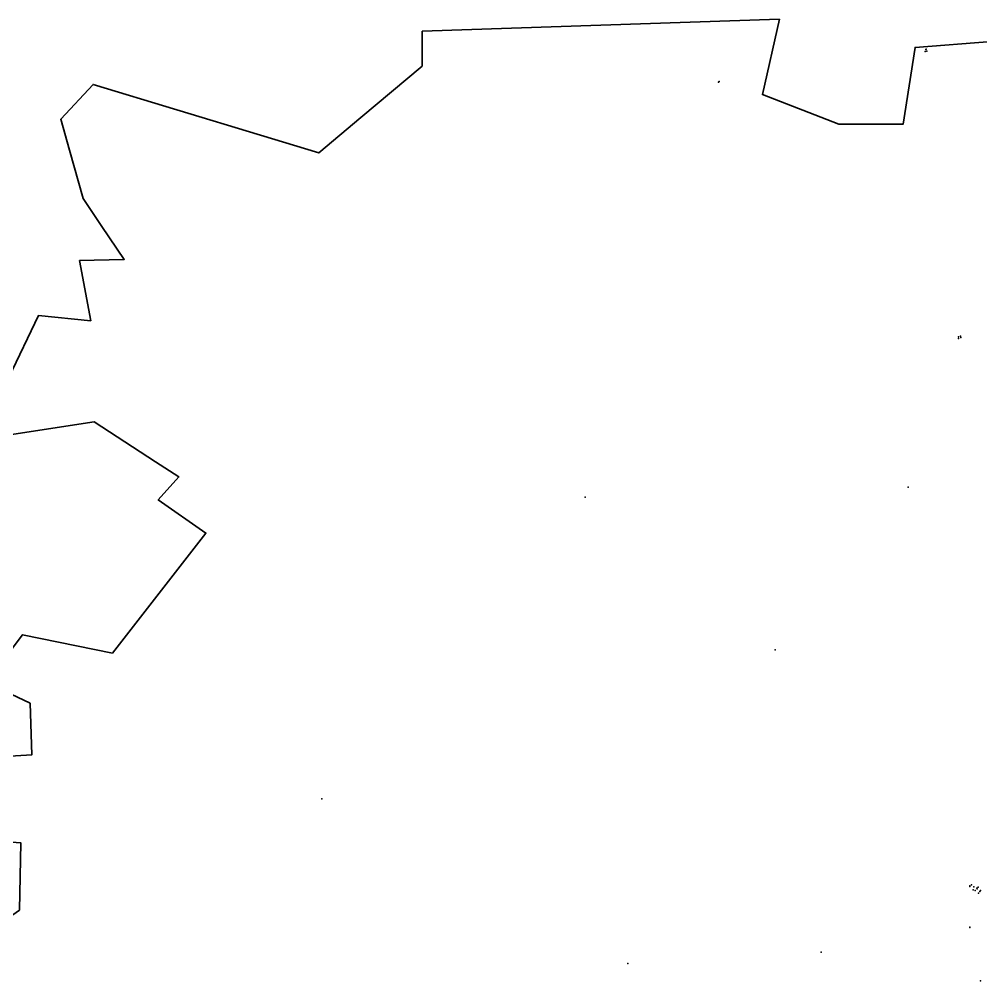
# Model space of a CAD drawing. Header units: millimetres. Extents: x -60275265 to 22802890, y -38578442 to 24337084.
# Drawn here: x -18735878 to 2033122, y 3553696 to 24307632 of the extents above; entities that cross this region are included whole.
import ezdxf

# ---------------------------------------------------------------- set-up
doc = ezdxf.new("R2010")
doc.units = ezdxf.units.MM
doc.header["$MEASUREMENT"] = 0
doc.layers.add('Outline', color=7, linetype='Continuous', true_color=0x000000)
doc.layers.add('particles', color=7, linetype='Continuous', true_color=0x000000)

msp = doc.modelspace()

# ---------------------------------------------------------------- linework, layer by layer
at = {"layer": 'Outline', "color": 3, "lineweight": 35, "true_color": 0x00ff00}
for points in [[(-19293969, 8379568), (-18462149, 8433136), (-18500574, 9543165), (-19452909, 9989642), (-18665657, 11023268), (-16722772, 10627833), (-14703895, 13217719), (-15732354, 13932079), (-15287933, 14430020), (-15789598, 14755359), (-17116552, 15616383), (-19605082, 15233565), (-18322815, 17912883), (-17192838, 17798100), (-17433750, 19099304), (-17114825, 19107914), (-16468728, 19125171), (-16950035, 19836312), (-17357687, 20439109), (-17651708, 21480359), (-17839969, 22148764), (-17141560, 22901490), (-13527342, 21804488), (-12266113, 21421564), (-11355821, 22185356), (-10031218, 23296868), (-10031218, 24049828), (-2315162, 24307632), (-2684050, 22680795), (-1035598, 22043826), (359161, 22043826), (612748, 23700101), (2261319, 23827441)], [(-20785772, 3648506), (-18728752, 5077954), (-18703566, 6532072), (-20087823, 6634519)]]:
    msp.add_lwpolyline(points, dxfattribs=at)
at = {"layer": 'particles', "color": 93, "true_color": 0x67d435}
for p in [(831622, 23614696), (844622, 23655696), (850622, 23664696), (870622, 23621696), (-3630378, 22946696), (-3616378, 22965696), (1551622, 17450696), (1592622, 17469696), (1550622, 17419696), (1600622, 17441696), (466622, 14209696), (466622, 14207696), (467622, 14209696), (-6515378, 13991696), (-2411378, 10693696), (-12202378, 7480696), (1832622, 5624696), (1794622, 5585696), (1799622, 5603696), (1865622, 5517696), (1886622, 5579696), (1910622, 5504696), (1951622, 5555696), (1955622, 5538696), (1973622, 5574696), (1981622, 5446696), (2014622, 5477696), (2029622, 5504696), (1794622, 4713696), (1794622, 4713696), (1799622, 4706696), (-1414378, 4167696), (-5589378, 3924696), (2024622, 3553696)]:
    msp.add_point(p, dxfattribs=at)

doc.saveas('drawing.dxf')
